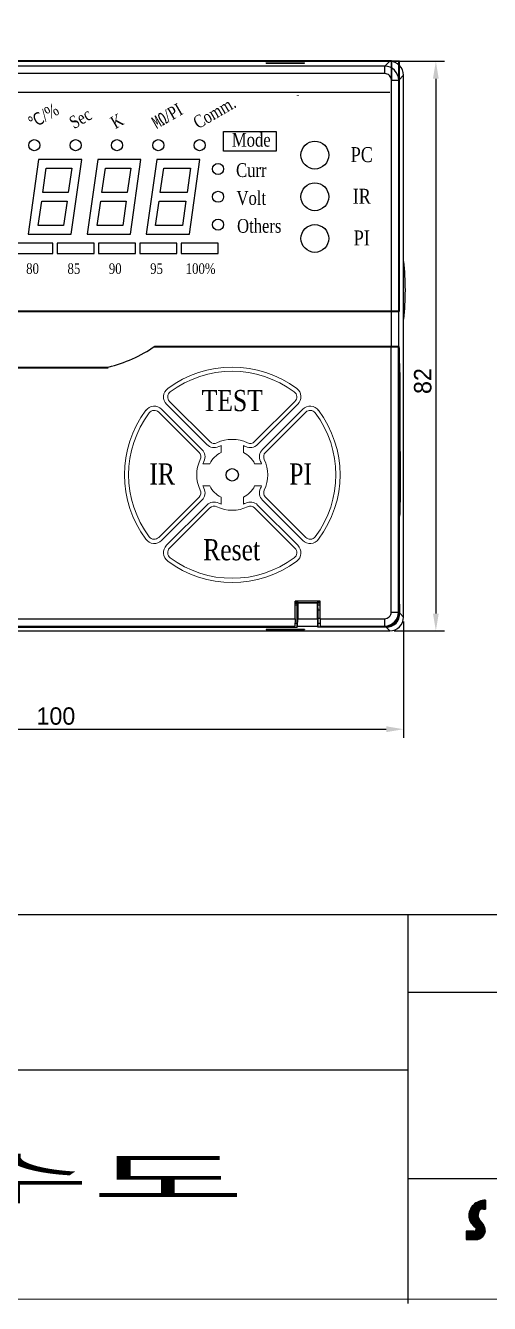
# Model space of a CAD drawing. Header units: millimetres. Extents: x 54 to 1685, y 68 to 1015.
# Drawn here: x 1331 to 1397.6, y 431.6 to 615.5 of the extents above; entities that cross this region are included whole.
import ezdxf
from ezdxf.enums import TextEntityAlignment as Align

# ---------------------------------------------------------------- set-up
doc = ezdxf.new("R2010")
doc.units = ezdxf.units.MM
for name, color, linetype in [('02___PRT_ALL_AXES', 7, 'Continuous'), ('40', 7, 'Continuous'), ('70', 7, 'Continuous')]:
    doc.layers.add(name, color=color, linetype=linetype)
doc.styles.add('SS', font='batang.ttc', dxfattribs={"width": 0.8})
doc.styles.get("Standard").update_dxf_attribs({"font": 'BareunDotumPro1.ttf'})
doc.dimstyles.new('ISO-25', dxfattribs={"dimtxt": 2.5, "dimasz": 2.5, "dimexe": 1.25, "dimexo": 0.625, "dimtad": 1, "dimtxsty": 'Standard', "dimcen": 2.5, "dimadec": 0, "dimazin": 0, "dimtfac": 1, "dimtmove": 0, "dimatfit": 3, "dimfxl": 0, "dimarcsym": 0})

# ---------------------------------------------------------------- blocks, each defined once
blk = doc.blocks.new('1234e')
at = {"color": 20}
for p, q in [((6783, 918), (6800, 918)), ((6800, 918), (6800, 999)), ((6698, 723), (6628, 723)), ((6628, 723), (6628, 649)), ((6628, 649), (6731, 649))]:
    blk.add_line(p, q, dxfattribs=at)
for centre, radius, start, end in [((6796, 854), 145, 88.6611, 181.7509), ((6849, 856), 116, 152.3238, 180.3878), ((6775, 871), 48, 80.1806, 125.4162), ((6786, 872), 136, 189.7481, 235.3121), ((6897, 909), 172, 198.0693, 226.8293), ((6696, 743), 21, 262.861, 53.9161), ((6714, 728), 80.8, 281.9324, 332.5782), ((6665, 720), 131, 0.5186, 29.3145), ((6494, 805), 314, 338.6706, 344.4323)]:
    blk.add_arc(centre, radius, start, end, dxfattribs=at)
blk = doc.blocks.new('abcd')
at = {"color": 20}
for p, q in [((6662, 909), (6662, 814)), ((6663, 911), (6663, 813)), ((6664, 913), (6664, 811)), ((6665, 916), (6665, 809)), ((6666, 918), (6666, 807)), ((6667, 920), (6667, 805)), ((6668, 922), (6668, 803)), ((6669, 923), (6669, 802)), ((6670, 925), (6670, 800)), ((6671, 927), (6671, 798)), ((6672, 929), (6672, 797)), ((6673, 930), (6673, 795)), ((6674, 932), (6674, 794)), ((6675, 933), (6675, 793)), ((6676, 935), (6676, 791)), ((6677, 936), (6677, 790)), ((6678, 938), (6678, 789)), ((6679, 939), (6679, 787)), ((6680, 941), (6680, 786)), ((6681, 942), (6681, 785)), ((6682, 943), (6682, 784)), ((6683, 944), (6683, 783)), ((6684, 946), (6684, 781)), ((6685, 947), (6685, 780)), ((6686, 948), (6686, 779)), ((6687, 949), (6687, 778)), ((6688, 950), (6688, 777)), ((6689, 951), (6689, 776)), ((6690, 953), (6690, 775)), ((6691, 954), (6691, 774)), ((6692, 955), (6692, 773)), ((6693, 956), (6693, 772)), ((6693, 956), (6693, 772)), ((6694, 957), (6694, 771)), ((6694, 957), (6694, 771)), ((6695, 958), (6695, 770)), ((6696, 959), (6696, 770)), ((6697, 960), (6697, 769)), ((6698, 960), (6698, 768)), ((6699, 961), (6699, 767)), ((6700, 962), (6700, 766)), ((6701, 963), (6701, 765)), ((6702, 964), (6702, 765)), ((6703, 965), (6703, 764)), ((6704, 966), (6704, 763)), ((6705, 967), (6705, 762)), ((6706, 967), (6706, 762)), ((6707, 968), (6707, 761)), ((6708, 969), (6708, 760)), ((6709, 970), (6709, 759)), ((6710, 970), (6710, 759)), ((6711, 971), (6711, 758)), ((6712, 972), (6712, 756)), ((6713, 973), (6713, 755)), ((6714, 973), (6714, 753)), ((6715, 974), (6715, 751)), ((6716, 975), (6716, 748)), ((6717, 975), (6717, 649)), ((6718, 976), (6718, 649)), ((6719, 977), (6719, 649)), ((6720, 977), (6720, 649)), ((6721, 978), (6721, 649)), ((6722, 978), (6722, 649)), ((6723, 979), (6723, 649)), ((6724, 980), (6724, 649)), ((6725, 980), (6725, 649)), ((6726, 981), (6726, 649)), ((6727, 981), (6727, 649)), ((6728, 982), (6728, 649)), ((6729, 982), (6729, 649)), ((6730, 983), (6730, 649)), ((6731, 983), (6731, 649)), ((6732, 984), (6732, 649)), ((6733, 984), (6733, 649)), ((6734, 985), (6734, 862)), ((6735, 985), (6735, 871)), ((6736, 985), (6736, 877)), ((6737, 986), (6737, 882)), ((6738, 986), (6738, 886)), ((6739, 987), (6739, 890)), ((6740, 987), (6740, 893)), ((6741, 988), (6741, 896)), ((6742, 988), (6742, 898)), ((6743, 988), (6743, 901)), ((6744, 989), (6744, 903)), ((6745, 989), (6745, 905)), ((6746, 990), (6746, 908)), ((6747, 990), (6747, 909)), ((6748, 990), (6748, 911)), ((6749, 991), (6749, 911)), ((6750, 991), (6750, 912)), ((6751, 991), (6751, 912)), ((6752, 992), (6752, 913)), ((6753, 992), (6753, 914)), ((6754, 992), (6754, 914)), ((6755, 993), (6755, 915)), ((6756, 993), (6756, 915)), ((6757, 993), (6757, 915)), ((6758, 994), (6758, 916)), ((6759, 994), (6759, 916)), ((6760, 994), (6760, 917)), ((6761, 994), (6761, 917)), ((6762, 995), (6762, 917)), ((6763, 995), (6763, 917)), ((6764, 995), (6764, 918)), ((6765, 995), (6765, 918)), ((6766, 995), (6766, 918)), ((6767, 996), (6767, 918)), ((6768, 996), (6768, 918)), ((6769, 996), (6769, 919)), ((6770, 996), (6770, 919)), ((6771, 996), (6771, 919)), ((6772, 997), (6772, 919)), ((6773, 997), (6773, 919)), ((6774, 997), (6774, 919)), ((6775, 997), (6775, 919)), ((6776, 997), (6776, 919)), ((6777, 997), (6777, 919)), ((6778, 998), (6778, 919)), ((6779, 998), (6779, 919)), ((6780, 998), (6780, 919)), ((6781, 998), (6781, 919)), ((6782, 998), (6782, 919)), ((6783, 998), (6783, 918)), ((6784, 998), (6784, 918)), ((6785, 998), (6785, 918)), ((6786, 998), (6786, 918)), ((6787, 998), (6787, 918)), ((6788, 999), (6788, 918)), ((6789, 999), (6789, 918)), ((6790, 999), (6790, 918)), ((6791, 999), (6791, 918)), ((6792, 999), (6792, 918)), ((6793, 999), (6793, 918)), ((6794, 999), (6794, 918)), ((6795, 999), (6795, 918)), ((6796, 999), (6796, 918)), ((6797, 999), (6797, 918)), ((6798, 999), (6798, 918)), ((6799, 999), (6799, 918)), ((6652, 870), (6652, 845)), ((6653, 877), (6653, 841)), ((6654, 882), (6654, 837)), ((6655, 887), (6655, 833)), ((6656, 891), (6656, 830)), ((6657, 895), (6657, 827)), ((6658, 898), (6658, 824)), ((6659, 901), (6659, 822)), ((6660, 904), (6660, 819)), ((6661, 906), (6661, 817)), ((6734, 855), (6734, 650)), ((6735, 852), (6735, 650)), ((6736, 849), (6736, 650)), ((6737, 846), (6737, 650)), ((6738, 844), (6738, 651)), ((6739, 841), (6739, 651)), ((6740, 839), (6740, 651)), ((6741, 837), (6741, 652)), ((6742, 835), (6742, 652)), ((6743, 833), (6743, 652)), ((6744, 831), (6744, 653)), ((6745, 829), (6745, 653)), ((6746, 827), (6746, 654)), ((6747, 825), (6747, 654)), ((6748, 823), (6748, 655)), ((6749, 822), (6749, 655)), ((6750, 820), (6750, 656)), ((6751, 818), (6751, 656)), ((6752, 817), (6752, 657)), ((6753, 815), (6753, 657)), ((6754, 814), (6754, 658)), ((6755, 812), (6755, 658)), ((6756, 811), (6756, 659)), ((6757, 809), (6757, 659)), ((6758, 808), (6758, 660)), ((6759, 807), (6759, 661)), ((6760, 805), (6760, 661)), ((6761, 804), (6761, 662)), ((6762, 803), (6762, 663)), ((6763, 801), (6763, 663)), ((6764, 800), (6764, 664)), ((6765, 799), (6765, 665)), ((6766, 798), (6766, 666)), ((6767, 797), (6767, 667)), ((6768, 795), (6768, 668)), ((6629, 723), (6629, 649)), ((6630, 723), (6630, 649)), ((6631, 723), (6631, 649)), ((6632, 723), (6632, 649)), ((6633, 723), (6633, 649)), ((6634, 723), (6634, 649)), ((6635, 723), (6635, 649)), ((6636, 723), (6636, 649)), ((6637, 723), (6637, 649)), ((6638, 723), (6638, 649)), ((6639, 723), (6639, 649)), ((6640, 723), (6640, 649)), ((6641, 723), (6641, 649)), ((6642, 723), (6642, 649)), ((6643, 723), (6643, 649)), ((6644, 723), (6644, 649)), ((6645, 723), (6645, 649)), ((6646, 723), (6646, 649)), ((6647, 723), (6647, 649)), ((6648, 723), (6648, 649)), ((6649, 723), (6649, 649)), ((6650, 723), (6650, 649)), ((6651, 723), (6651, 649)), ((6652, 723), (6652, 649)), ((6653, 723), (6653, 649)), ((6654, 723), (6654, 649)), ((6655, 723), (6655, 649)), ((6656, 723), (6656, 649)), ((6657, 723), (6657, 649)), ((6658, 723), (6658, 649)), ((6659, 723), (6659, 649)), ((6660, 723), (6660, 649)), ((6661, 723), (6661, 649)), ((6662, 723), (6662, 649)), ((6663, 723), (6663, 649)), ((6664, 723), (6664, 649)), ((6665, 723), (6665, 649)), ((6666, 723), (6666, 649)), ((6667, 723), (6667, 649)), ((6668, 723), (6668, 649)), ((6669, 723), (6669, 649)), ((6670, 723), (6670, 649)), ((6671, 723), (6671, 649)), ((6672, 723), (6672, 649)), ((6673, 723), (6673, 649)), ((6674, 723), (6674, 649)), ((6675, 723), (6675, 649)), ((6676, 723), (6676, 649)), ((6677, 723), (6677, 649)), ((6678, 723), (6678, 649)), ((6679, 723), (6679, 649)), ((6680, 723), (6680, 649)), ((6681, 723), (6681, 649)), ((6682, 723), (6682, 649)), ((6683, 723), (6683, 649)), ((6684, 723), (6684, 649)), ((6685, 723), (6685, 649)), ((6686, 723), (6686, 649)), ((6687, 723), (6687, 649)), ((6688, 723), (6688, 649)), ((6689, 723), (6689, 649)), ((6690, 723), (6690, 649)), ((6691, 723), (6691, 649)), ((6692, 723), (6692, 649)), ((6693, 723), (6693, 649)), ((6693, 723), (6693, 649)), ((6694, 723), (6694, 649)), ((6694, 722), (6694, 649)), ((6695, 722), (6695, 649)), ((6696, 722), (6696, 649)), ((6697, 722), (6697, 649)), ((6698, 723), (6698, 649)), ((6699, 723), (6699, 649)), ((6700, 723), (6700, 649)), ((6701, 723), (6701, 649)), ((6702, 723), (6702, 649)), ((6703, 724), (6703, 649)), ((6704, 724), (6704, 649)), ((6705, 725), (6705, 649)), ((6706, 725), (6706, 649)), ((6707, 726), (6707, 649)), ((6708, 726), (6708, 649)), ((6709, 727), (6709, 649)), ((6710, 728), (6710, 649)), ((6711, 729), (6711, 649)), ((6712, 730), (6712, 649)), ((6713, 732), (6713, 649)), ((6714, 733), (6714, 649)), ((6715, 735), (6715, 649)), ((6715, 735), (6715, 649)), ((6716, 739), (6716, 649)), ((6716, 739), (6716, 649)), ((6769, 794), (6769, 668)), ((6770, 793), (6770, 669)), ((6771, 792), (6771, 670)), ((6772, 791), (6772, 671)), ((6773, 790), (6773, 672)), ((6774, 789), (6774, 673)), ((6775, 788), (6775, 675)), ((6776, 787), (6776, 676)), ((6777, 786), (6777, 677)), ((6778, 785), (6778, 678)), ((6779, 784), (6779, 679)), ((6780, 783), (6780, 681)), ((6781, 781), (6781, 682)), ((6782, 779), (6782, 684)), ((6783, 777), (6783, 685)), ((6784, 775), (6784, 687)), ((6785, 772), (6785, 689)), ((6786, 770), (6786, 691)), ((6787, 768), (6787, 693)), ((6788, 765), (6788, 696)), ((6789, 762), (6789, 698)), ((6790, 759), (6790, 701)), ((6791, 756), (6791, 704)), ((6792, 752), (6792, 707)), ((6793, 748), (6793, 710)), ((6794, 743), (6794, 713)), ((6795, 737), (6795, 717)), ((6796, 726), (6796, 720))]:
    blk.add_line(p, q, dxfattribs=at)
at = {"color": 1}
blk.add_blockref('1234e', (0, 0), dxfattribs=at)
blk = doc.blocks.new('abcde')
at = {"color": 0, "xscale": 0.09000000000000001, "yscale": 0.09000000000000001, "zscale": 0.09000000000000001}
blk.add_blockref('abcd', (6000, 65.1), dxfattribs=at)
blk = doc.blocks.new('*D50')
at = {"color": 0, "lineweight": -2}
for p, q in [((1383.94, 610.39), (1391.2, 610.39)), ((1389.95, 607.89), (1389.95, 530.89)), ((1383.94, 528.39), (1391.2, 528.39))]:
    blk.add_line(p, q, dxfattribs=at)
at = {"color": 0}
for points in [[(1390.36, 607.89), (1389.53, 607.89), (1389.95, 610.39)], [(1389.53, 530.89), (1390.36, 530.89), (1389.95, 528.39)]]:
    blk.add_solid(points, dxfattribs=at)
at = {"layer": 'Defpoints', "color": 0}
for p in [(1383.31, 610.39), (1383.31, 528.39), (1389.95, 528.39)]:
    blk.add_point(p, dxfattribs=at)
at = {"color": 0, "insert": (1388.07, 564.36), "char_height": 2.5, "attachment_point": 5, "rotation": 90}
blk.add_mtext('82', dxfattribs=at)
blk = doc.blocks.new('*D51')
at = {"color": 0, "lineweight": -2}
for p, q in [((1285.31, 529.76), (1285.31, 512.99)), ((1385.31, 529.76), (1385.31, 512.99)), ((1287.81, 514.24), (1382.81, 514.24))]:
    blk.add_line(p, q, dxfattribs=at)
at = {"color": 0}
for points in [[(1287.81, 514.66), (1287.81, 513.82), (1285.31, 514.24)], [(1382.81, 513.82), (1382.81, 514.66), (1385.31, 514.24)]]:
    blk.add_solid(points, dxfattribs=at)
at = {"layer": 'Defpoints', "color": 0}
for p in [(1285.31, 530.38), (1385.31, 530.38), (1385.31, 514.24)]:
    blk.add_point(p, dxfattribs=at)
at = {"color": 0, "insert": (1335.31, 516.12), "char_height": 2.5, "attachment_point": 5}
blk.add_mtext('100', dxfattribs=at)

msp = doc.modelspace()

# ---------------------------------------------------------------- linework, layer by layer
at = {"color": 7, "linetype": 'Continuous'}
for p, q in [((1287.07, 610.492), (1383.551, 610.492)), ((1287.07, 610.389), (1383.551, 610.389)), ((1383.313, 610.389), (1287.308, 610.389)), ((1382.606, 609.682), (1288.015, 609.682)), ((1304.061, 610.416), (1333.561, 610.416)), ((1304.15, 610.466), (1333.471, 610.466)), ((1337.061, 610.416), (1366.561, 610.416)), ((1337.15, 610.466), (1366.471, 610.466)), ((1365.561, 610.117), (1365.561, 610.182)), ((1365.561, 610.182), (1371.061, 610.182)), ((1365.561, 610.117), (1371.061, 610.117)), ((1366.471, 610.466), (1366.486, 610.473)), ((1366.471, 610.466), (1366.471, 610.416)), ((1366.486, 610.473), (1370.136, 610.473)), ((1366.561, 610.466), (1366.561, 610.416)), ((1366.575, 610.466), (1366.575, 610.409)), ((1366.575, 610.409), (1370.047, 610.409)), ((1370.061, 610.416), (1384.708, 610.416)), ((1370.15, 610.466), (1384.708, 610.466)), ((1371.061, 610.117), (1371.061, 610.182)), ((1382.606, 609.682), (1383.313, 610.389)), ((1382.606, 608.629), (1382.606, 609.682)), ((1383.551, 610.492), (1384.603, 610.483)), ((1383.551, 610.492), (1383.551, 607.685)), ((1383.551, 610.389), (1384.603, 610.398)), ((1383.551, 574.482), (1383.551, 610.389)), ((1384.603, 610.483), (1384.708, 610.466)), ((1384.603, 610.483), (1384.603, 607.685)), ((1384.708, 610.416), (1384.603, 610.398)), ((1384.603, 574.473), (1384.603, 610.398)), ((1384.708, 574.406), (1384.708, 610.466)), ((1382.606, 608.629), (1288.015, 608.629)), ((1383.551, 607.685), (1384.603, 607.685)), ((1384.603, 607.685), (1385.311, 608.392)), ((1385.311, 530.383), (1385.311, 608.392)), ((1383.313, 605.889), (1287.308, 605.889)), ((1370.047, 605.409), (1370.047, 605.473)), ((1370.061, 605.416), (1370.061, 605.466)), ((1370.15, 605.466), (1370.136, 605.473)), ((1370.15, 605.466), (1370.15, 605.416)), ((1287.07, 574.482), (1383.551, 574.482)), ((1287.07, 574.379), (1383.551, 574.379)), ((1366.811, 574.456), (1384.708, 574.456)), ((1366.886, 574.406), (1384.708, 574.406)), ((1383.551, 574.482), (1384.603, 574.473)), ((1383.551, 574.379), (1384.603, 574.388)), ((1383.551, 569.386), (1383.551, 574.379)), ((1384.708, 574.456), (1384.603, 574.473)), ((1384.603, 574.388), (1384.708, 574.406)), ((1384.603, 569.386), (1384.603, 574.388)), ((1349.403, 569.286), (1383.53, 569.286)), ((1349.549, 569.386), (1384.645, 569.386)), ((1382.657, 569.286), (1382.657, 569.386)), ((1382.957, 569.286), (1382.957, 569.359)), ((1383.53, 569.286), (1384.582, 569.268)), ((1383.53, 531.09), (1383.53, 569.286)), ((1384.628, 569.253), (1384.582, 569.268)), ((1384.582, 531.09), (1384.582, 569.268)), ((1384.705, 568.286), (1384.729, 568.286)), ((1384.705, 530.967), (1384.705, 568.253)), ((1384.729, 566.886), (1384.729, 568.286)), ((1285.871, 566.368), (1342.837, 566.368)), ((1286.987, 566.268), (1342.837, 566.268)), ((1384.729, 532.378), (1384.729, 544.886)), ((1373.311, 532.672), (1369.711, 532.672)), ((1369.711, 530.145), (1369.711, 532.672)), ((1369.711, 532.518), (1370.051, 532.518)), ((1370.028, 532.472), (1369.711, 532.472)), ((1369.711, 532.378), (1370.028, 532.378)), ((1369.711, 532.136), (1370.022, 532.136)), ((1370.011, 529.525), (1370.022, 532.136)), ((1370.022, 532.136), (1370.028, 532.378)), ((1370.028, 532.472), (1370.051, 532.518)), ((1370.028, 532.378), (1370.028, 532.472)), ((1370.056, 532.672), (1370.056, 532.427)), ((1372.965, 532.427), (1370.056, 532.427)), ((1370.056, 532.427), (1370.087, 532.395)), ((1372.934, 532.395), (1370.087, 532.395)), ((1370.087, 532.395), (1370.087, 530.145)), ((1372.965, 532.427), (1372.934, 532.395)), ((1372.934, 530.145), (1372.934, 532.395)), ((1372.965, 532.427), (1372.965, 532.672)), ((1372.97, 532.518), (1373.311, 532.518)), ((1372.993, 532.472), (1372.97, 532.518)), ((1373.311, 532.472), (1372.993, 532.472)), ((1372.993, 532.472), (1372.993, 532.378)), ((1373.311, 532.378), (1372.993, 532.378)), ((1373, 532.136), (1372.993, 532.378)), ((1373, 532.136), (1373.311, 532.136)), ((1373.003, 531.372), (1373, 532.136)), ((1373.311, 530.145), (1373.311, 532.672)), ((1384.729, 532.378), (1384.705, 532.378)), ((1384.705, 532.136), (1384.748, 532.136)), ((1384.748, 532.136), (1384.729, 532.378)), ((1384.764, 530.93), (1384.748, 532.136)), ((1300.911, 530.145), (1369.711, 530.145)), ((1369.711, 530.145), (1369.693, 529.093)), ((1370.07, 529.093), (1370.087, 530.145)), ((1370.087, 530.145), (1372.934, 530.145)), ((1372.934, 530.145), (1372.951, 529.093)), ((1373.311, 531.372), (1372.965, 531.372)), ((1373.311, 530.172), (1372.965, 530.172)), ((1373.011, 529.525), (1373.008, 530.172)), ((1373.311, 530.145), (1382.585, 530.145)), ((1373.311, 530.145), (1373.328, 529.093)), ((1382.585, 530.145), (1382.585, 529.093)), ((1383.53, 531.09), (1384.582, 531.09)), ((1384.582, 531.09), (1384.705, 530.967)), ((1384.764, 530.93), (1385.311, 530.383)), ((1287.308, 528.386), (1383.313, 528.386)), ((1300.611, 528.915), (1370.011, 528.915)), ((1300.928, 529.093), (1369.693, 529.093)), ((1300.941, 529.053), (1369.68, 529.053)), ((1300.943, 529.051), (1369.678, 529.051)), ((1365.561, 528.658), (1371.061, 528.658)), ((1365.561, 528.658), (1365.561, 528.593)), ((1365.561, 528.593), (1371.061, 528.593)), ((1369.68, 529.053), (1369.678, 529.051)), ((1369.693, 529.093), (1369.68, 529.053)), ((1369.7, 529.525), (1370.011, 529.525)), ((1370.011, 528.915), (1370.011, 529.525)), ((1370.07, 529.093), (1370.011, 528.915)), ((1370.07, 529.093), (1372.951, 529.093)), ((1371.061, 528.658), (1371.061, 528.593)), ((1373.011, 528.915), (1372.951, 529.093)), ((1373.011, 529.525), (1373.321, 529.525)), ((1373.011, 528.915), (1373.011, 529.525)), ((1382.784, 528.915), (1373.011, 528.915)), ((1373.328, 529.093), (1382.585, 529.093)), ((1373.328, 529.093), (1373.341, 529.053)), ((1373.341, 529.053), (1382.625, 529.053)), ((1373.341, 529.053), (1373.343, 529.051)), ((1373.343, 529.051), (1382.625, 529.051)), ((1382.585, 529.093), (1382.625, 529.053)), ((1382.625, 529.053), (1382.72, 529.051)), ((1382.784, 528.915), (1383.313, 528.386)), ((1384.046, 529.525), (1384.222, 529.525))]:
    msp.add_line(p, q, dxfattribs=at)
at = {"color": 7, "linetype": 'Continuous', "lineweight": 15}
for p, q in [((1357.446, 555.64), (1351.648, 561.438)), ((1369.688, 561.438), (1363.89, 555.64)), ((1350.092, 559.883), (1355.89, 554.085)), ((1350.517, 560.307), (1356.314, 554.509)), ((1357.022, 555.216), (1351.224, 561.014)), ((1370.112, 561.014), (1364.314, 555.216)), ((1365.022, 554.509), (1370.82, 560.307)), ((1365.446, 554.085), (1371.244, 559.883)), ((1359.068, 554.087), (1359.068, 555.068)), ((1362.268, 555.068), (1362.268, 554.087)), ((1356.462, 552.463), (1357.443, 552.463)), ((1363.893, 552.463), (1364.874, 552.463)), ((1357.443, 549.263), (1356.462, 549.263)), ((1364.874, 549.263), (1363.893, 549.263)), ((1355.89, 547.64), (1350.092, 541.842)), ((1356.314, 547.216), (1350.517, 541.418)), ((1351.224, 540.711), (1357.022, 546.509)), ((1359.068, 546.657), (1359.068, 547.638)), ((1362.268, 547.638), (1362.268, 546.657)), ((1364.314, 546.509), (1370.112, 540.711)), ((1370.82, 541.418), (1365.022, 547.216)), ((1371.244, 541.842), (1365.446, 547.64)), ((1351.648, 540.287), (1357.446, 546.085)), ((1363.89, 546.085), (1369.688, 540.287))]:
    msp.add_line(p, q, dxfattribs=at)
for p, q in [((932.544, 487.571), (1679.344, 487.571)), ((1385.944, 476.371), (1679.344, 476.371)), ((1385.944, 449.571), (1679.344, 449.571))]:
    msp.add_line(p, q)
msp.add_lwpolyline([(1359.4, 600.262), (1366.993, 600.262), (1366.993, 597.433), (1359.4, 597.433)], close=True)
at = {"color": 3}
msp.add_circle((1372.546, 596.886), 2, dxfattribs=at)
at = {"color": 1}
for centre, radius in [((1372.546, 590.886), 2), ((1372.546, 584.886), 2), ((1360.668, 550.863), 0.894)]:
    msp.add_circle(centre, radius, dxfattribs=at)
at = {"color": 7, "linetype": 'Continuous'}
for centre, radius, start, end in [((1382.603, 607.682), 2, 0.08421, 89.91579), ((1395.693, 562.927), 11.657, 160.14755, 160.5305), ((1395.686, 548.842), 11.65, 199.46891, 199.85245), ((1382.582, 531.093), 2, 270.08421, 359.91579)]:
    msp.add_arc(centre, radius, start, end, dxfattribs=at)
at = {"color": 7}
msp.add_arc((1338.058, 585.973), 20.179, 283.6991, 304.713, dxfattribs=at)
at = {"color": 7, "linetype": 'Continuous', "lineweight": 15}
for centre, radius, start, end in [((1360.668, 550.863), 15.5, 53.21321, 126.78679), ((1360.668, 550.863), 14.9, 53.21321, 126.78679), ((1352.284, 562.075), 1.5, 126.78679, 225), ((1369.052, 562.075), 1.5, 315, 53.21321), ((1352.284, 562.075), 0.9, 126.78679, 225), ((1369.052, 562.075), 0.9, 315, 53.21321), ((1360.668, 550.863), 15.5, 143.21321, 216.78679), ((1360.668, 550.863), 14.9, 143.21321, 216.78679), ((1349.456, 559.246), 1.5, 45, 143.21321), ((1349.456, 559.246), 0.9, 45, 143.21321), ((1371.88, 559.246), 1.5, 36.78679, 135), ((1371.88, 559.246), 0.9, 36.78679, 135), ((1360.668, 550.863), 14.9, 323.21321, 36.78679), ((1360.668, 550.863), 15.5, 323.21321, 36.78679), ((1358.082, 556.277), 0.9, 225, 295.52878), ((1360.668, 550.863), 5.1, 64.47122, 115.52878), ((1363.254, 556.277), 0.9, 244.47122, 315), ((1355.254, 553.448), 0.9, 334.47122, 45), ((1355.254, 553.448), 1.5, 334.47122, 45), ((1358.082, 556.277), 1.5, 225, 295.52878), ((1360.668, 550.863), 3.6, 116.3878, 153.6122), ((1360.668, 550.863), 4.5, 110.8275, 115.52878), ((1360.668, 550.863), 4.5, 64.47122, 69.1725), ((1360.668, 550.863), 3.6, 26.3878, 63.6122), ((1363.254, 556.277), 1.5, 244.47122, 315), ((1366.082, 553.448), 1.5, 135, 205.52878), ((1366.082, 553.448), 0.9, 135, 205.52878), ((1360.668, 550.863), 5.1, 154.47122, 205.52878), ((1360.668, 550.863), 4.5, 154.47122, 159.1725), ((1360.668, 550.863), 4.5, 20.8275, 25.52878), ((1360.668, 550.863), 5.1, 334.47122, 25.52878), ((1355.254, 548.277), 0.9, 315, 25.52878), ((1355.254, 548.277), 1.5, 315, 25.52878), ((1360.668, 550.863), 4.5, 200.8275, 205.52878), ((1360.668, 550.863), 3.6, 206.3878, 243.6122), ((1360.668, 550.863), 3.6, 296.3878, 333.6122), ((1366.082, 548.277), 1.5, 154.47122, 225), ((1360.668, 550.863), 4.5, 334.47122, 339.1725), ((1366.082, 548.277), 0.9, 154.47122, 225), ((1358.082, 545.448), 1.5, 64.47122, 135), ((1360.668, 550.863), 4.5, 244.47122, 249.1725), ((1360.668, 550.863), 4.5, 290.8275, 295.52878), ((1363.254, 545.448), 1.5, 45, 115.52878), ((1358.082, 545.448), 0.9, 64.47122, 135), ((1360.668, 550.863), 5.1, 244.47122, 295.52878), ((1363.254, 545.448), 0.9, 45, 115.52878), ((1349.456, 542.479), 1.5, 216.78679, 315), ((1349.456, 542.479), 0.9, 216.78679, 315), ((1371.88, 542.479), 1.5, 225, 323.21321), ((1371.88, 542.479), 0.9, 225, 323.21321), ((1352.284, 539.65), 1.5, 135, 233.21321), ((1352.284, 539.65), 0.9, 135, 233.21321), ((1369.052, 539.65), 0.9, 306.78679, 45), ((1369.052, 539.65), 1.5, 306.78679, 45), ((1360.668, 550.863), 15.5, 233.21321, 306.78679), ((1360.668, 550.863), 14.9, 233.21321, 306.78679)]:
    msp.add_arc(centre, radius, start, end, dxfattribs=at)
at = {"color": 7, "linetype": 'Continuous'}
for centre, major_axis, ratio, start_param, end_param in [((1383.308, 608.387), (1.418, 1.418), 0.9972647, -0.7840286, 0.7840286), ((1382.947, 567.786), (0, 1.6), 0.0349208, -0.3537841, -0.1819588), ((1384.627, 568.25), (0, 1.003), 0.0782299, 4.7157444, 6.2690874), ((1384.645, 568.282), (0, 1.103), 0.075882, 4.7154356, 6.2862319), ((1370.051, 532.818), (0, 0.3), 0.0174551, -3.1066861, -2.0799773), ((1372.97, 532.818), (0, 0.3), 0.0174551, -4.203208, -3.1764992), ((1372.965, 530.772), (0, 0.7), 0.0174551, -0.5382428, 3.6798354), ((1383.308, 530.388), (1.418, -1.418), 0.9972647, -0.7840286, 0.7840286), ((1382.761, 530.935), (-0.876, 1.838), 0.9802708, -2.7769093, -2.010689), ((1382.703, 530.973), (-1.418, 1.418), 0.9972647, -2.5671651, -2.357564), ((1382.778, 530.918), (1.418, -1.418), 0.9972647, -0.7840286, 0.0178083)]:
    msp.add_ellipse(centre, major_axis=major_axis, ratio=ratio, start_param=start_param, end_param=end_param, dxfattribs=at)
for points, knots in [([(1383.551, 607.685), (1383.551, 607.808), (1383.501, 608.056), (1383.291, 608.37), (1382.977, 608.58), (1382.729, 608.63), (1382.606, 608.629)], [0, 0, 0, 0, 0.2502191, 0.500153, 0.7500302, 1, 1, 1, 1]), ([(1384.729, 566.886), (1384.757, 566.265), (1384.796, 550.931), (1384.814, 548.886), (1384.796, 546.84), (1384.757, 545.506), (1384.729, 544.886)], [0, 0, 0, 0, 0.2329971, 0.500001, 0.7670065, 1, 1, 1, 1]), ([(1382.585, 530.145), (1382.708, 530.145), (1382.956, 530.195), (1383.271, 530.405), (1383.48, 530.719), (1383.53, 530.968), (1383.53, 531.09)], [0, 0, 0, 0, 0.2502193, 0.5001512, 0.7500273, 1, 1, 1, 1]), ([(1382.72, 529.051), (1382.92, 529.051), (1383.328, 529.107), (1383.804, 529.326), (1384.143, 529.599), (1384.373, 529.863), (1384.556, 530.184), (1384.635, 530.425), (1384.661, 530.551)], [0, 0, 0, 0, 0.2258312, 0.4599354, 0.5842729, 0.7155252, 0.8546651, 1, 1, 1, 1])]:
    msp.add_open_spline(points, degree=3, knots=knots, dxfattribs=at)
at = {"layer": '02___PRT_ALL_AXES', "color": 7, "linetype": 'Continuous'}
for p, q in [((1332.828, 596.278), (1331.313, 585.495)), ((1339.045, 596.278), (1332.828, 596.278)), ((1337.529, 585.495), (1339.045, 596.278)), ((1341.319, 596.278), (1339.804, 585.495)), ((1347.535, 596.278), (1341.319, 596.278)), ((1346.02, 585.495), (1347.535, 596.278)), ((1349.81, 596.278), (1348.294, 585.495)), ((1356.026, 596.278), (1349.81, 596.278)), ((1354.511, 585.495), (1356.026, 596.278)), ((1333.446, 591.523), (1333.936, 595.004)), ((1333.936, 595.004), (1337.58, 595.004)), ((1337.58, 595.004), (1337.09, 591.523)), ((1341.937, 591.523), (1342.426, 595.004)), ((1342.426, 595.004), (1346.07, 595.004)), ((1346.07, 595.004), (1345.581, 591.523)), ((1350.321, 591.523), (1350.81, 595.004)), ((1350.81, 595.004), (1354.668, 595.004)), ((1354.668, 595.004), (1354.179, 591.523)), ((1337.09, 591.523), (1333.446, 591.523)), ((1345.581, 591.523), (1341.937, 591.523)), ((1354.179, 591.523), (1350.321, 591.523)), ((1332.778, 586.768), (1333.267, 590.249)), ((1333.267, 590.249), (1336.911, 590.249)), ((1336.911, 590.249), (1336.422, 586.768)), ((1341.269, 586.768), (1341.758, 590.249)), ((1341.758, 590.249), (1345.402, 590.249)), ((1345.402, 590.249), (1344.913, 586.768)), ((1349.652, 586.768), (1350.142, 590.249)), ((1350.142, 590.249), (1354, 590.249)), ((1354, 590.249), (1353.511, 586.768)), ((1331.313, 585.495), (1337.529, 585.495)), ((1336.422, 586.768), (1332.778, 586.768)), ((1339.804, 585.495), (1346.02, 585.495)), ((1344.913, 586.768), (1341.269, 586.768)), ((1348.294, 585.495), (1354.511, 585.495)), ((1353.511, 586.768), (1349.652, 586.768)), ((1334.86, 584.2), (1329.554, 584.2)), ((1334.86, 582.714), (1334.86, 584.2)), ((1335.497, 584.2), (1335.497, 582.714)), ((1340.804, 584.2), (1335.497, 584.2)), ((1340.804, 582.714), (1340.804, 584.2)), ((1341.441, 584.2), (1341.441, 582.714)), ((1346.747, 584.2), (1341.441, 584.2)), ((1346.747, 582.714), (1346.747, 584.2)), ((1347.384, 584.2), (1347.384, 582.714)), ((1352.691, 584.2), (1347.384, 584.2)), ((1352.691, 582.714), (1352.691, 584.2)), ((1358.635, 584.2), (1353.328, 584.2)), ((1353.328, 584.2), (1353.328, 582.714)), ((1358.635, 582.714), (1358.635, 584.2)), ((1329.554, 582.714), (1334.86, 582.714)), ((1335.497, 582.714), (1340.804, 582.714)), ((1341.441, 582.714), (1346.747, 582.714)), ((1347.384, 582.714), (1352.691, 582.714)), ((1353.328, 582.714), (1358.635, 582.714))]:
    msp.add_line(p, q, dxfattribs=at)
for centre in [(1332.207, 598.316), (1338.151, 598.316), (1344.094, 598.316), (1350.038, 598.316), (1355.981, 598.316), (1358.635, 594.898), (1358.635, 590.886), (1358.635, 586.874)]:
    msp.add_circle(centre, 0.796, dxfattribs=at)
msp.add_arc((1347.675, 577.436), 37.886, 353.70019, 6.29981, dxfattribs=at)
at = {"layer": '40', "color": 0}
for p, q in [((1385.944, 431.571), (1385.944, 487.571)), ((1385.944, 465.171), (1205.944, 465.171))]:
    msp.add_line(p, q, dxfattribs=at)
at = {"layer": '70', "color": 0, "lineweight": 13}
msp.add_lwpolyline([(1685.344, 432.171), (926.544, 432.171), (926.544, 970.971), (1685.344, 970.971)], close=True, dxfattribs=at)

# ---------------------------------------------------------------- block references
at = {"color": 0, "xscale": 0.18, "yscale": 0.18, "zscale": 0.18}
msp.add_blockref('abcde', (206.921, 418.534), dxfattribs=at)

# ---------------------------------------------------------------- texts
at = {"color": 0, "style": 'SS', "width": 0.8}
for s, height, p in [('℃/%', 1.8144, (1331.966, 600.604)), ('㏁/PI', 1.8144, (1349.797, 600.604)), ('Comm.', 1.8144, (1355.741, 600.604)), ('Sec', 1.8144, (1337.91, 600.604)), ('K', 1.814, (1343.854, 600.604))]:
    msp.add_text(s, height=height, rotation=30, dxfattribs=at).set_placement(p)
at = {"color": 1, "linetype": 'Continuous', "style": 'SS', "width": 0.8}
msp.add_text('TEST', height=3.0468, dxfattribs=at).set_placement((1356.272, 560.025))
at = {"color": 7, "linetype": 'Continuous', "style": 'SS', "width": 0.8}
for s, p in [('IR', (1348.756, 549.462)), ('PI', (1368.869, 549.462)), ('Reset', (1356.496, 538.557))]:
    msp.add_text(s, height=3.0468, dxfattribs=at).set_placement(p)
at = {"color": 0, "style": 'SS', "width": 2.823952}
msp.add_text('VIP 치수도', height=6, dxfattribs=at).set_placement((1246.047, 446.61), (1362.569, 446.61), align=Align.FIT)
at = {"layer": '40', "color": 0, "style": 'SS', "width": 0.8}
for s, height, p in [('Mode', 1.9802, (1363.409, 598.103)), ('PC', 2.1528, (1379.298, 595.883)), ('Curr', 1.9802, (1363.409, 593.736)), ('Volt', 1.9802, (1363.409, 589.724)), ('IR', 2.1528, (1379.298, 589.883)), ('Others', 1.9802, (1364.551, 585.712)), ('PI', 2.1528, (1379.298, 583.883)), ('80', 1.5232, (1331.955, 579.785)), ('85', 1.5232, (1337.898, 579.785)), ('90', 1.5232, (1343.842, 579.785)), ('95', 1.5232, (1349.785, 579.785)), ('100%%%', 1.5232, (1356.119, 579.785))]:
    msp.add_text(s, height=height, dxfattribs=at).set_placement(p, align=Align.CENTER)

# ---------------------------------------------------------------- dimensions: what is measured, and where the dimension line sits
dim = msp.add_linear_dim(base=(1389.946, 528.386), p1=(1383.313, 610.389), p2=(1383.313, 528.386), angle=90, dimstyle='ISO-25')
dim.commit()
dim.dimension.update_dxf_attribs({"geometry": '*D50', "text_midpoint": (1389.946, 564.359), "dimtype": 160})
dim = msp.add_linear_dim(base=(1385.311, 514.241), p1=(1285.311, 530.383), p2=(1385.311, 530.383), dimstyle='ISO-25')
dim.commit()
dim.dimension.update_dxf_attribs({"geometry": '*D51', "text_midpoint": (1335.311, 516.116)})

doc.saveas('drawing.dxf')
